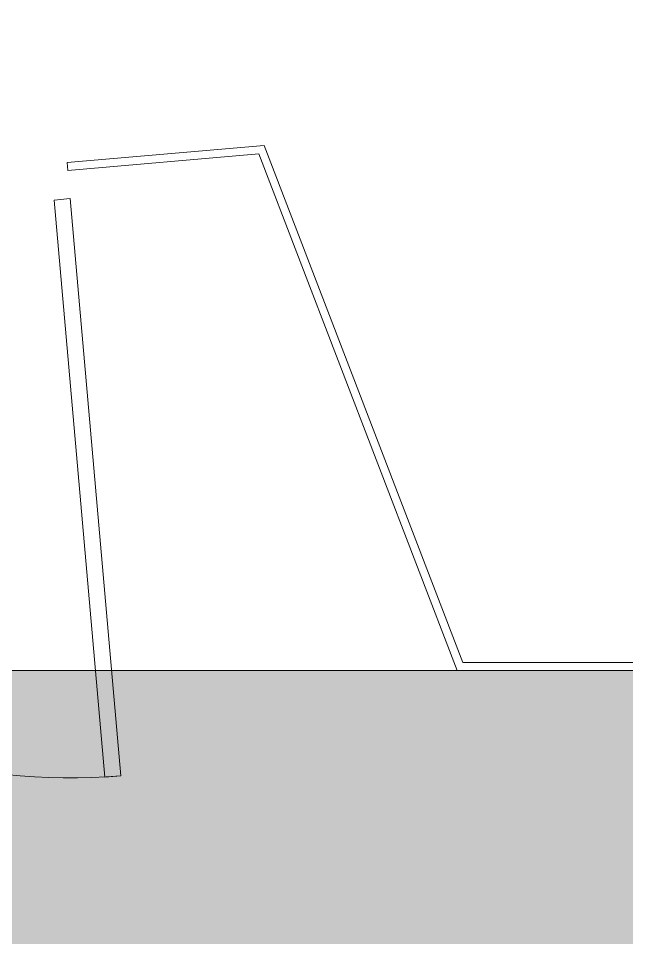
# Model space of a CAD drawing. Header units: inches. Extents: x 920 to 3122, y -545 to 2052.
# Drawn here: x 2799.2 to 2837, y 1284.7 to 1341.8 of the extents above; entities that cross this region are included whole.
import ezdxf

# ---------------------------------------------------------------- set-up
doc = ezdxf.new("R2010")
doc.units = ezdxf.units.IN
doc.header["$MEASUREMENT"] = 0
for name, color, linetype, lineweight in [('A-DETL', 90, 'Continuous', 9), ('A-DETL-GENF', 92, 'Continuous', 9), ('A-DOOR', 31, 'Continuous', 13), ('I-WALL', 2, 'Continuous', 13)]:
    doc.layers.add(name, color=color, linetype=linetype, lineweight=lineweight)

# ---------------------------------------------------------------- blocks, each defined once
blk = doc.blocks.new('Door - Glass Single - Full Rail - Long Handle-7905602-Level 07  POWER _ SIGNAL')
at = {"layer": 'A-DOOR', "lineweight": 20}
for p, q in [((17, -2), (18, -2)), ((17, -38), (17, -2)), ((18, -2), (18, -38)), ((18, -38), (17, -38))]:
    blk.add_line(p, q, dxfattribs=at)
at = {"layer": 'A-DOOR', "lineweight": 9}
blk.add_arc((18, -2), 36, 179.5, 270, dxfattribs=at)

msp = doc.modelspace()

# ---------------------------------------------------------------- hatches: boundary and pattern name
at = {"layer": 'A-DETL-GENF'}
h = msp.add_hatch(color=9, dxfattribs=at)
h.paths.add_polyline_path([(2492.9882, 1170.4333), (2599.763, 1170.4333), (2599.763, 1234.8988), (2494.7446, 1234.8988), (2494.7446, 1243.2738), (2493.9946, 1243.2738), (2493.9946, 1244.7738), (2496.1196, 1244.7738), (2496.1196, 1245.2738), (2497.6196, 1245.2738), (2497.6196, 1244.7738), (2499.4946, 1244.7738), (2499.4946, 1243.2738), (2498.7446, 1243.2738), (2498.7446, 1238.8988), (2604.763, 1238.8988), (2604.763, 1170.4333), (2666.6519, 1170.4333), (2666.6519, 1238), (3121.5688, 1238), (3121.5688, 1301.2804), (2498.7446, 1301.2804), (2498.7446, 1282.5238), (2499.4946, 1282.5238), (2499.4946, 1281.0238), (2497.6196, 1281.0238), (2497.6196, 1280.5238), (2496.1196, 1280.5238), (2496.1196, 1281.0238), (2493.9946, 1281.0238), (2493.9946, 1282.5238), (2494.7446, 1282.5238), (2494.7233, 2035.5), (2424.8728, 2035.5), (2424.8728, 1170.4333), (2475.5302, 1170.4333)], flags=0)
h.paths.add_polyline_path([(3107.2769, 1170.4333), (3121.5688, 1170.4333), (3121.5688, 1199), (3107.2769, 1199), (3107.2769, 1191.4687), (3102.2769, 1191.4687), (3102.2769, 1199), (3085.6519, 1199), (3085.6519, 1191.4687), (3080.6519, 1191.4687), (3080.6519, 1216), (2940.6519, 1216), (2940.6519, 1191.75), (2935.6519, 1191.75), (2935.6519, 1215.5), (2879.6519, 1215.5), (2879.6519, 1170.4333), (3102.2769, 1170.4333)], flags=0)
h.paths.add_polyline_path([(2675.6519, 1170.4333), (2699.5894, 1170.4333), (2699.5894, 1234.5), (2675.6519, 1234.5), (2675.6519, 1223.3226)], flags=0)
h.paths.add_polyline_path([(2705.0894, 1170.4333), (2873.6519, 1170.4333), (2873.6519, 1234.5), (2705.0894, 1234.5), (2705.0894, 1224.9844)], flags=0)
h.paths.add_polyline_path([(3085.6519, 1202.5), (3121.5688, 1202.5), (3121.5688, 1234.5), (3085.6519, 1234.5), (3085.6519, 1232), (3085.5894, 1232), (3085.5894, 1216), (3085.6519, 1216)], flags=0)
h.paths.add_polyline_path([(2970.6519, 1219.5), (3082.0894, 1219.5), (3082.0894, 1232), (2935.6519, 1232), (2935.6519, 1234.5), (2879.6519, 1234.5), (2879.6519, 1223.5), (2935.7144, 1223.5), (2935.7144, 1231.75), (2939.2144, 1231.75), (2939.2144, 1219.5), (2968.0553, 1219.5)], flags=0)
h.paths.add_polyline_path([(2970.6519, 1305.7804), (3121.5688, 1305.7804), (3121.5688, 1348.5304), (3076.5269, 1348.5304), (3076.5269, 1347.7804), (3075.0269, 1347.7804), (3075.0269, 1349.9054), (3074.5269, 1349.9054), (3074.5269, 1351.4054), (3075.0269, 1351.4054), (3075.0269, 1353.2804), (3076.5269, 1353.2804), (3076.5269, 1352.5304), (3121.5688, 1352.5304), (3121.5688, 1761.5841), (2970.6519, 1761.5841), (2970.6519, 1352.5304), (3037.2769, 1352.5304), (3037.2769, 1353.2804), (3038.7769, 1353.2804), (3038.7769, 1351.4054), (3039.2769, 1351.4054), (3039.2769, 1349.9054), (3038.7769, 1349.9054), (3038.7769, 1347.7804), (3037.2769, 1347.7804), (3037.2769, 1348.5304), (2970.6519, 1348.5304), (2970.6519, 1312.3745)], flags=0)
h.paths.add_polyline_path([(3060.0499, 1765.0841), (3121.5688, 1765.0841), (3121.5688, 2035.5), (3042.6519, 2035.5), (3042.6519, 1829.3138), (3116.6519, 1829.3138), (3116.6519, 1828.8138), (3042.6519, 1828.8179), (3042.6519, 1765.0841), (3043.1994, 1765.0841)], flags=0)

# ---------------------------------------------------------------- linework, layer by layer
at = {"layer": 'A-DETL'}
msp.add_line((2970.6519, 1301.2804), (2494.7446, 1301.2804), dxfattribs=at)
at = {"layer": 'I-WALL'}
for p, q in [((2814.4875, 1333.9209), (2802.2488, 1332.8502)), ((2826.8251, 1301.7804), (2814.4875, 1333.9209)), ((2802.2924, 1332.3521), (2814.1557, 1333.39)), ((2814.1557, 1333.39), (2826.4814, 1301.2804)), ((2802.2488, 1332.8502), (2802.2924, 1332.3521)), ((2967.1519, 1301.7804), (2826.8251, 1301.7804)), ((2826.4814, 1301.2804), (2967.1519, 1301.2804))]:
    msp.add_line(p, q, dxfattribs=at)

# ---------------------------------------------------------------- block references
at = {"layer": 'A-DOOR', "rotation": 4.999999999999918}
msp.add_blockref('Door - Glass Single - Full Rail - Long Handle-7905602-Level 07  POWER _ SIGNAL', (2784.3391, 1331.0323), dxfattribs=at)

doc.saveas('drawing.dxf')
